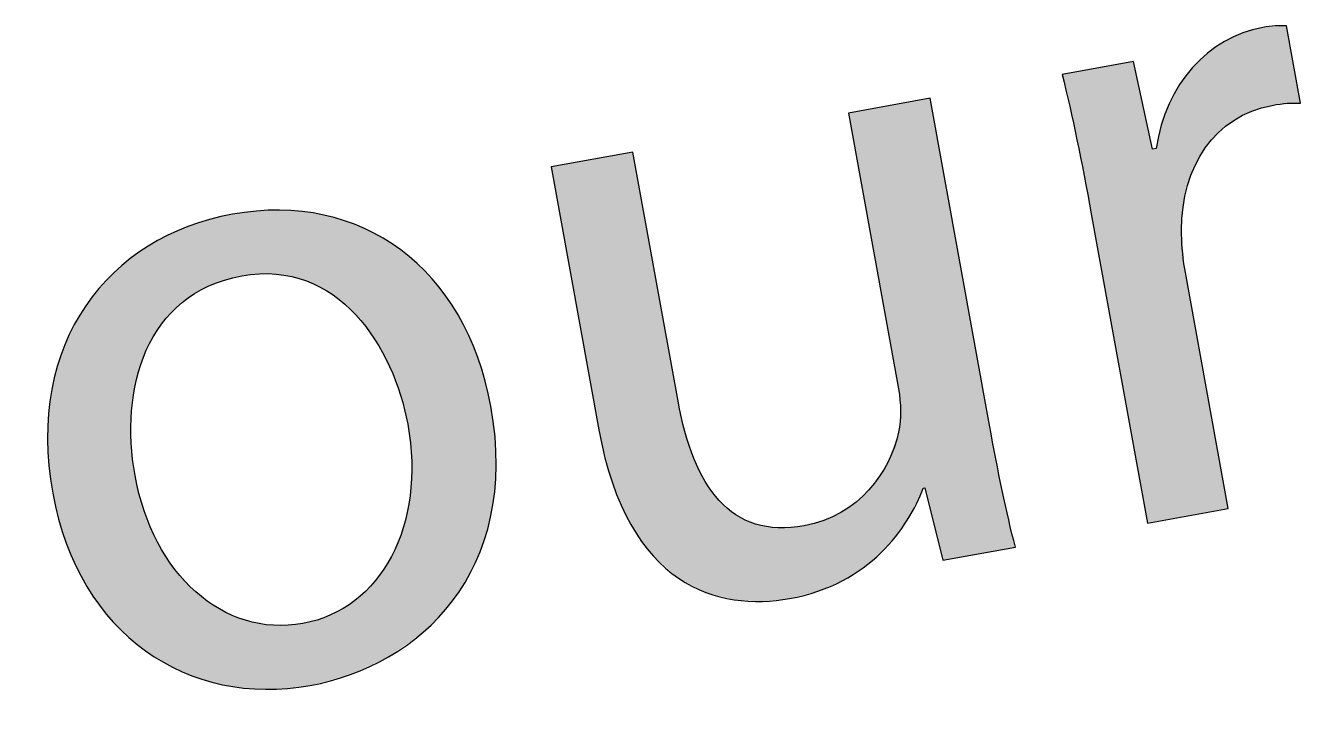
# Model space of a CAD drawing. Extents: x 86 to 546, y -315 to -72.
# Drawn here: x 277.26 to 298.86, y -92.79 to -81.23 of the extents above; entities that cross this region are included whole.
import ezdxf

# ---------------------------------------------------------------- set-up
doc = ezdxf.new("R2010")
doc.units = 0
doc.layers.add('LAYER_1', color=7, linetype='CONTINUOUS')

# ---------------------------------------------------------------- blocks, each defined once
blk = doc.blocks.new('*U10')
at = {"layer": 'LAYER_1', "color": 250}
for points in [[(280.593, -85.555), (280.542, -84.476), (280.593, -84.465)], [(280.628, -85.541), (280.593, -84.465), (280.628, -84.457)], [(280.759, -85.51), (280.628, -84.457), (280.759, -84.427)], [(280.764, -85.508), (280.759, -84.427), (280.764, -84.426)], [(280.921, -85.47), (280.764, -84.426), (280.921, -84.404)], [(280.952, -85.467), (280.921, -84.404), (280.952, -84.4)], [(280.984, -85.463), (280.952, -84.4), (280.984, -84.396)], [(281.169, -85.441), (280.984, -84.396), (281.169, -84.371)], [(281.218, -85.436), (281.169, -84.371), (281.218, -84.369)], [(281.22, -85.435), (281.218, -84.369), (281.22, -84.369)], [(281.321, -85.437), (281.22, -84.369), (281.321, -84.365)], [(281.22, -85.435), (281.22, -84.369), (281.321, -85.437)], [(281.459, -85.439), (281.321, -84.365), (281.459, -84.36)], [(281.321, -85.437), (281.321, -84.365), (281.459, -85.439)], [(281.502, -85.44), (281.459, -84.36), (281.502, -84.358)], [(281.459, -85.439), (281.459, -84.36), (281.502, -85.44)], [(281.563, -85.449), (281.502, -84.358), (281.563, -84.356)], [(281.502, -85.44), (281.502, -84.358), (281.563, -85.449)], [(281.563, -85.449), (281.563, -84.356), (281.699, -85.471)], [(281.699, -85.471), (281.699, -84.364), (281.706, -85.472)], [(281.706, -85.472), (281.706, -84.364), (281.769, -85.481)], [(281.769, -85.481), (281.769, -84.368), (281.945, -85.534)], [(281.945, -85.534), (281.945, -84.379), (281.957, -85.538)], [(281.957, -85.538), (281.957, -84.381), (282.019, -85.556)], [(282.019, -85.556), (282.019, -84.391), (282.083, -85.585)], [(282.083, -85.585), (282.083, -84.401), (282.199, -85.638)], [(282.199, -85.638), (282.199, -84.42), (282.252, -85.662)], [(282.252, -85.662), (282.252, -84.429), (282.312, -85.699)], [(282.312, -85.699), (282.312, -84.439), (282.426, -85.768)], [(282.426, -85.768), (282.426, -84.47), (282.469, -85.795)], [(279.911, -85.921), (279.789, -84.73), (279.911, -84.677)], [(280.009, -85.851), (279.911, -84.676), (280.009, -84.634)], [(279.911, -85.92), (279.911, -84.677), (279.911, -84.676)], [(280.124, -85.769), (280.009, -84.634), (280.124, -84.596)], [(280.141, -85.76), (280.124, -84.596), (280.141, -84.591)], [(280.245, -85.704), (280.141, -84.591), (280.245, -84.557)], [(280.363, -85.641), (280.245, -84.557), (280.363, -84.518)], [(280.377, -85.636), (280.363, -84.518), (280.377, -84.514)], [(280.542, -85.574), (280.377, -84.514), (280.542, -84.476)], [(282.469, -85.795), (282.469, -84.482), (282.639, -85.928)], [(282.639, -85.928), (282.639, -84.528), (282.664, -85.948)], [(282.664, -85.948), (282.664, -84.535), (282.67, -85.952)], [(282.67, -85.952), (282.67, -84.537), (282.764, -86.044)], [(282.764, -86.044), (282.764, -84.574), (282.837, -86.115)], [(282.837, -86.115), (282.837, -84.603), (282.854, -86.132)], [(282.854, -86.132), (282.854, -84.61), (283, -86.32)], [(283, -86.32), (283, -84.667), (283.018, -86.343)], [(283.018, -86.343), (283.018, -84.676), (283.173, -86.543)], [(279.494, -86.39), (279.421, -84.919), (279.494, -84.878)], [(279.56, -86.29), (279.494, -84.878), (279.56, -84.841)], [(279.593, -86.251), (279.56, -84.841), (279.593, -84.823)], [(279.66, -86.17), (279.593, -84.823), (279.66, -84.786)], [(279.723, -86.095), (279.66, -84.786), (279.723, -84.758)], [(279.789, -86.034), (279.723, -84.758), (279.789, -84.73)], [(283.173, -86.543), (283.173, -84.757), (283.183, -86.56)], [(283.183, -86.56), (283.183, -84.762), (283.317, -86.806)], [(283.317, -86.806), (283.317, -84.832), (283.41, -86.975)], [(283.41, -86.975), (283.41, -84.893), (283.426, -87.005)], [(283.426, -87.005), (283.426, -84.904), (283.458, -87.088)], [(279.113, -87.385), (279.054, -85.162), (279.113, -85.121)], [(279.138, -87.226), (279.113, -85.121), (279.138, -85.104)], [(279.266, -86.844), (279.138, -85.104), (279.266, -85.014)], [(279.292, -86.768), (279.266, -85.014), (279.292, -84.996)], [(279.304, -86.731), (279.292, -84.996), (279.304, -84.988)], [(279.334, -86.673), (279.304, -84.988), (279.334, -84.967)], [(279.421, -86.502), (279.334, -84.967), (279.421, -84.919)], [(283.458, -87.088), (283.458, -84.926), (283.614, -87.493)], [(283.614, -87.493), (283.614, -85.029), (283.615, -87.501)], [(283.615, -87.501), (283.615, -85.03), (283.657, -87.671)], [(283.657, -87.671), (283.657, -85.065), (283.734, -87.984)], [(279.01, -91.602), (278.752, -85.418), (279.01, -85.196)], [(279.03, -91.618), (279.01, -85.196), (279.03, -85.178)], [(279.01, -91.602), (279.01, -85.196), (279.03, -91.618)], [(279.048, -91.632), (279.03, -85.178), (279.048, -85.166)], [(279.03, -91.618), (279.03, -85.178), (279.048, -91.632)], [(279.054, -87.757), (279.048, -85.166), (279.054, -85.162)], [(283.734, -87.984), (283.734, -85.129), (283.774, -88.353)], [(283.774, -88.353), (283.774, -85.162), (283.802, -88.612)], [(278.749, -91.344), (278.51, -85.675), (278.749, -85.422)], [(278.752, -91.347), (278.749, -85.422), (278.752, -85.418)], [(278.749, -91.344), (278.749, -85.422), (278.752, -91.347)], [(278.752, -91.347), (278.752, -85.418), (279.01, -91.602)], [(278.501, -91.04), (278.296, -85.954), (278.501, -85.685)], [(278.51, -91.054), (278.501, -85.685), (278.51, -85.675)], [(278.501, -91.04), (278.501, -85.685), (278.51, -91.054)], [(278.51, -91.054), (278.51, -85.675), (278.749, -91.344)], [(278.278, -90.7), (278.108, -86.258), (278.278, -85.978)], [(278.296, -90.734), (278.278, -85.978), (278.296, -85.954)], [(278.278, -90.7), (278.278, -85.978), (278.296, -90.734)], [(278.296, -90.734), (278.296, -85.954), (278.501, -91.04)], [(278.085, -90.328), (277.948, -86.587), (278.085, -86.296)], [(278.108, -90.383), (278.085, -86.296), (278.108, -86.258)], [(278.085, -90.328), (278.085, -86.296), (278.108, -90.383)], [(278.108, -90.383), (278.108, -86.258), (278.278, -90.7)], [(277.948, -90.003), (277.924, -86.639), (277.948, -86.587)], [(277.948, -90.003), (277.948, -86.587), (278.085, -90.328)], [(277.924, -89.926), (277.818, -86.942), (277.924, -86.639)], [(277.924, -89.926), (277.924, -86.639), (277.948, -90.003)], [(277.796, -89.495), (277.72, -87.327), (277.796, -87.006)], [(277.818, -89.594), (277.796, -87.006), (277.818, -86.942)], [(277.796, -89.495), (277.796, -87.006), (277.818, -89.594)], [(277.818, -89.594), (277.818, -86.942), (277.924, -89.926)], [(277.704, -89.04), (277.655, -87.758), (277.704, -87.395)], [(277.72, -89.156), (277.704, -87.395), (277.72, -87.327)], [(277.704, -89.04), (277.704, -87.395), (277.72, -89.156)], [(277.72, -89.156), (277.72, -87.327), (277.796, -89.495)], [(277.648, -88.563), (277.631, -88.236), (277.648, -87.805)], [(277.655, -88.687), (277.648, -87.805), (277.655, -87.758)], [(277.648, -88.563), (277.648, -87.805), (277.655, -88.687)], [(277.655, -88.687), (277.655, -87.758), (277.704, -89.04)], [(279.048, -91.632), (279.048, -88.306), (279.054, -91.638)], [(279.054, -91.638), (279.054, -88.36), (279.113, -91.684)], [(283.802, -91.65), (283.774, -89.202), (283.802, -88.612)], [(279.113, -91.684), (279.113, -88.855), (279.138, -91.705)], [(279.138, -91.705), (279.138, -88.952), (279.266, -91.808)], [(283.774, -91.67), (283.734, -89.386), (283.774, -89.202)], [(283.734, -91.698), (283.657, -89.744), (283.734, -89.386)], [(279.266, -91.808), (279.266, -89.452), (279.292, -91.828)], [(279.292, -91.828), (279.292, -89.512), (279.304, -91.836)], [(279.304, -91.836), (279.304, -89.541), (279.334, -91.855)], [(279.334, -91.855), (279.334, -89.609), (279.421, -91.911)], [(279.421, -91.911), (279.421, -89.813), (279.494, -91.958)], [(283.614, -91.784), (283.458, -90.227), (283.614, -89.851)], [(283.615, -91.783), (283.614, -89.851), (283.615, -89.846)], [(283.657, -91.753), (283.615, -89.846), (283.657, -89.744)], [(279.494, -91.958), (279.494, -89.985), (279.56, -92.001)], [(279.56, -92.001), (279.56, -90.088), (279.593, -92.022)], [(279.593, -92.022), (279.593, -90.14), (279.66, -92.056)], [(279.66, -92.056), (279.66, -90.245), (279.723, -92.088)], [(283.41, -91.929), (283.317, -90.439), (283.41, -90.3)], [(283.426, -91.917), (283.41, -90.3), (283.426, -90.275)], [(283.458, -91.895), (283.426, -90.275), (283.458, -90.227)], [(279.723, -92.088), (279.723, -90.344), (279.789, -92.12)], [(279.789, -92.12), (279.789, -90.446), (279.911, -92.182)], [(283.317, -91.972), (283.183, -90.641), (283.317, -90.439)], [(279.911, -92.182), (279.911, -90.578), (279.911, -92.182)], [(279.911, -92.182), (279.911, -90.579), (280.009, -92.219)], [(280.009, -92.219), (280.009, -90.684), (280.124, -92.263)], [(283.173, -92.039), (283.018, -90.819), (283.173, -90.651)], [(283.183, -92.035), (283.173, -90.651), (283.183, -90.641)], [(280.124, -92.263), (280.124, -90.808), (280.141, -92.269)], [(280.141, -92.269), (280.141, -90.827), (280.245, -92.309)], [(280.245, -92.309), (280.245, -90.902), (280.363, -92.34)], [(283, -92.12), (282.854, -90.96), (283, -90.835)], [(283.018, -92.112), (283, -90.835), (283.018, -90.819)], [(280.363, -92.34), (280.363, -90.987), (280.377, -92.344)], [(280.377, -92.344), (280.377, -90.998), (280.542, -92.388)], [(280.542, -92.388), (280.542, -91.117), (280.593, -92.401)], [(280.593, -92.401), (280.593, -91.143), (280.628, -92.407)], [(280.628, -92.407), (280.628, -91.16), (280.759, -92.427)], [(282.639, -92.263), (282.469, -91.197), (282.639, -91.109)], [(282.664, -92.257), (282.639, -91.109), (282.664, -91.092)], [(282.67, -92.255), (282.664, -91.092), (282.67, -91.088)], [(282.764, -92.23), (282.67, -91.088), (282.764, -91.024)], [(282.837, -92.196), (282.764, -91.024), (282.837, -90.975)], [(282.854, -92.188), (282.837, -90.975), (282.854, -90.96)], [(280.759, -92.427), (280.759, -91.226), (280.764, -92.428)], [(280.764, -92.428), (280.764, -91.228), (280.921, -92.453)], [(280.921, -92.453), (280.921, -91.286), (280.952, -92.458)], [(280.952, -92.458), (280.952, -91.297), (280.984, -92.46)], [(280.984, -92.46), (280.984, -91.309), (281.169, -92.471)], [(281.169, -92.471), (281.169, -91.354), (281.218, -92.474)], [(281.218, -92.474), (281.218, -91.366), (281.22, -92.474)], [(281.22, -92.474), (281.22, -91.366), (281.321, -92.48)], [(281.769, -92.456), (281.706, -91.394), (281.769, -91.386)], [(281.945, -92.432), (281.769, -91.386), (281.945, -91.365)], [(281.957, -92.43), (281.945, -91.365), (281.957, -91.363)], [(282.019, -92.422), (281.957, -91.363), (282.019, -91.348)], [(282.083, -92.413), (282.019, -91.348), (282.083, -91.333)], [(282.199, -92.382), (282.083, -91.333), (282.199, -91.304)], [(282.252, -92.368), (282.199, -91.304), (282.252, -91.285)], [(282.312, -92.352), (282.252, -91.285), (282.312, -91.262)], [(282.426, -92.321), (282.312, -91.262), (282.426, -91.219)], [(282.469, -92.309), (282.426, -91.219), (282.469, -91.197)], [(281.502, -92.473), (281.459, -91.394), (281.502, -91.394)], [(281.563, -92.47), (281.502, -91.394), (281.563, -91.394)], [(281.699, -92.465), (281.563, -91.394), (281.699, -91.394)], [(281.706, -92.464), (281.699, -91.394), (281.706, -91.394)]]:
    blk.add_solid(points, dxfattribs=at)
at = {"layer": 'LAYER_1', "color": 250, "extrusion": (0, 0, -1)}
for points in [[(-280.593, -85.555), (-280.593, -84.465), (-280.628, -85.541)], [(-280.628, -85.541), (-280.628, -84.457), (-280.759, -85.51)], [(-280.759, -85.51), (-280.759, -84.427), (-280.764, -85.508)], [(-280.764, -85.508), (-280.764, -84.426), (-280.921, -85.47)], [(-280.921, -85.47), (-280.921, -84.404), (-280.952, -85.467)], [(-280.952, -85.467), (-280.952, -84.4), (-280.984, -85.463)], [(-280.984, -85.463), (-280.984, -84.396), (-281.169, -85.441)], [(-281.169, -85.441), (-281.169, -84.371), (-281.218, -85.436)], [(-281.218, -85.436), (-281.218, -84.369), (-281.22, -85.435)], [(-281.699, -85.471), (-281.563, -84.356), (-281.699, -84.364)], [(-281.706, -85.472), (-281.699, -84.364), (-281.706, -84.364)], [(-281.769, -85.481), (-281.706, -84.364), (-281.769, -84.368)], [(-281.945, -85.534), (-281.769, -84.368), (-281.945, -84.379)], [(-281.957, -85.538), (-281.945, -84.379), (-281.957, -84.381)], [(-282.019, -85.556), (-281.957, -84.381), (-282.019, -84.391)], [(-282.083, -85.585), (-282.019, -84.391), (-282.083, -84.401)], [(-282.199, -85.638), (-282.083, -84.401), (-282.199, -84.42)], [(-282.252, -85.662), (-282.199, -84.42), (-282.252, -84.429)], [(-282.312, -85.699), (-282.252, -84.429), (-282.312, -84.439)], [(-282.426, -85.768), (-282.312, -84.439), (-282.426, -84.47)], [(-282.469, -85.795), (-282.426, -84.47), (-282.469, -84.482)], [(-279.911, -85.92), (-279.911, -84.676), (-280.009, -85.851)], [(-279.911, -85.921), (-279.911, -84.677), (-279.911, -85.92)], [(-280.009, -85.851), (-280.009, -84.634), (-280.124, -85.769)], [(-280.124, -85.769), (-280.124, -84.596), (-280.141, -85.76)], [(-280.141, -85.76), (-280.141, -84.591), (-280.245, -85.704)], [(-280.245, -85.704), (-280.245, -84.557), (-280.363, -85.641)], [(-280.363, -85.641), (-280.363, -84.518), (-280.377, -85.636)], [(-280.377, -85.636), (-280.377, -84.514), (-280.542, -85.574)], [(-280.542, -85.574), (-280.542, -84.476), (-280.593, -85.555)], [(-282.639, -85.928), (-282.469, -84.482), (-282.639, -84.528)], [(-282.664, -85.948), (-282.639, -84.528), (-282.664, -84.535)], [(-282.67, -85.952), (-282.664, -84.535), (-282.67, -84.537)], [(-282.764, -86.044), (-282.67, -84.537), (-282.764, -84.574)], [(-282.837, -86.115), (-282.764, -84.574), (-282.837, -84.603)], [(-282.854, -86.132), (-282.837, -84.603), (-282.854, -84.61)], [(-283, -86.32), (-282.854, -84.61), (-283, -84.667)], [(-283.018, -86.343), (-283, -84.667), (-283.018, -84.676)], [(-283.173, -86.543), (-283.018, -84.676), (-283.173, -84.757)], [(-279.494, -86.39), (-279.494, -84.878), (-279.56, -86.29)], [(-279.56, -86.29), (-279.56, -84.841), (-279.593, -86.251)], [(-279.593, -86.251), (-279.593, -84.823), (-279.66, -86.17)], [(-279.66, -86.17), (-279.66, -84.786), (-279.723, -86.095)], [(-279.723, -86.095), (-279.723, -84.758), (-279.789, -86.034)], [(-279.789, -86.034), (-279.789, -84.73), (-279.911, -85.921)], [(-283.183, -86.56), (-283.173, -84.757), (-283.183, -84.762)], [(-283.317, -86.806), (-283.183, -84.762), (-283.317, -84.832)], [(-283.41, -86.975), (-283.317, -84.832), (-283.41, -84.893)], [(-283.426, -87.005), (-283.41, -84.893), (-283.426, -84.904)], [(-283.458, -87.088), (-283.426, -84.904), (-283.458, -84.926)], [(-279.113, -87.385), (-279.113, -85.121), (-279.138, -87.226)], [(-279.138, -87.226), (-279.138, -85.104), (-279.266, -86.844)], [(-279.266, -86.844), (-279.266, -85.014), (-279.292, -86.768)], [(-279.292, -86.768), (-279.292, -84.996), (-279.304, -86.731)], [(-279.304, -86.731), (-279.304, -84.988), (-279.334, -86.673)], [(-279.334, -86.673), (-279.334, -84.967), (-279.421, -86.502)], [(-279.421, -86.502), (-279.421, -84.919), (-279.494, -86.39)], [(-283.614, -87.493), (-283.458, -84.926), (-283.614, -85.029)], [(-283.615, -87.501), (-283.614, -85.029), (-283.615, -85.03)], [(-283.657, -87.671), (-283.615, -85.03), (-283.657, -85.065)], [(-283.734, -87.984), (-283.657, -85.065), (-283.734, -85.129)], [(-279.048, -88.306), (-279.048, -85.166), (-279.054, -87.757)], [(-279.054, -87.757), (-279.054, -85.162), (-279.113, -87.385)], [(-283.774, -88.353), (-283.734, -85.129), (-283.774, -85.162)], [(-283.802, -88.612), (-283.774, -85.162), (-283.802, -85.185)], [(-283.802, -91.65), (-283.802, -85.185), (-283.893, -91.585)], [(-283.893, -91.585), (-283.802, -85.185), (-283.893, -85.261)], [(-283.893, -91.585), (-283.893, -85.261), (-283.995, -91.512)], [(-283.995, -91.512), (-283.893, -85.261), (-283.995, -85.365)], [(-283.995, -91.512), (-283.995, -85.365), (-284.149, -91.364)], [(-284.149, -91.364), (-283.995, -85.365), (-284.149, -85.522)], [(-284.149, -91.364), (-284.149, -85.522), (-284.257, -91.26)], [(-284.257, -91.26), (-284.149, -85.522), (-284.257, -85.658)], [(-284.257, -91.26), (-284.257, -85.658), (-284.381, -91.114)], [(-284.381, -91.114), (-284.257, -85.658), (-284.381, -85.813)], [(-284.381, -91.114), (-284.381, -85.813), (-284.495, -90.978)], [(-284.495, -90.978), (-284.381, -85.813), (-284.495, -85.989)], [(-284.495, -90.978), (-284.495, -85.989), (-284.588, -90.841)], [(-284.588, -90.841), (-284.495, -85.989), (-284.588, -86.133)], [(-284.588, -90.841), (-284.588, -86.133), (-284.705, -90.667)], [(-284.705, -90.667), (-284.588, -86.133), (-284.705, -86.358)], [(-284.705, -90.667), (-284.705, -86.358), (-284.769, -90.546)], [(-284.769, -90.546), (-284.705, -86.358), (-284.769, -86.48)], [(-284.769, -90.546), (-284.769, -86.48), (-284.885, -90.328)], [(-284.885, -90.328), (-284.769, -86.48), (-284.885, -86.762)], [(-284.885, -90.328), (-284.885, -86.762), (-284.923, -90.231)], [(-284.923, -90.231), (-284.885, -86.762), (-284.923, -86.855)], [(-284.923, -90.231), (-284.923, -86.855), (-285.03, -89.959)], [(-285.03, -89.959), (-284.923, -86.855), (-285.03, -87.199)], [(-285.03, -89.959), (-285.03, -87.199), (-285.048, -89.895)], [(-285.048, -89.895), (-285.03, -87.199), (-285.048, -87.255)], [(-285.048, -89.895), (-285.048, -87.255), (-285.139, -89.561)], [(-285.139, -89.561), (-285.048, -87.255), (-285.139, -87.664)], [(-285.139, -89.561), (-285.139, -87.664), (-285.143, -89.539)], [(-285.143, -89.539), (-285.139, -87.664), (-285.143, -87.68)], [(-285.143, -89.539), (-285.143, -87.68), (-285.208, -89.134)], [(-285.208, -89.134), (-285.143, -87.68), (-285.208, -88.158)], [(-279.054, -91.638), (-279.048, -88.306), (-279.054, -88.36)], [(-279.113, -91.684), (-279.054, -88.36), (-279.113, -88.855)], [(-285.208, -89.134), (-285.208, -88.158), (-285.213, -89.047)], [(-285.213, -89.047), (-285.208, -88.158), (-285.213, -88.194)], [(-285.213, -89.047), (-285.213, -88.194), (-285.234, -88.679)], [(-279.138, -91.705), (-279.113, -88.855), (-279.138, -88.952)], [(-279.266, -91.808), (-279.138, -88.952), (-279.266, -89.452)], [(-283.774, -91.67), (-283.774, -89.202), (-283.802, -91.65)], [(-283.734, -91.698), (-283.734, -89.386), (-283.774, -91.67)], [(-279.292, -91.828), (-279.266, -89.452), (-279.292, -89.512)], [(-279.304, -91.836), (-279.292, -89.512), (-279.304, -89.541)], [(-279.334, -91.855), (-279.304, -89.541), (-279.334, -89.609)], [(-279.421, -91.911), (-279.334, -89.609), (-279.421, -89.813)], [(-279.494, -91.958), (-279.421, -89.813), (-279.494, -89.985)], [(-283.614, -91.784), (-283.614, -89.851), (-283.615, -91.783)], [(-283.615, -91.783), (-283.615, -89.846), (-283.657, -91.753)], [(-283.657, -91.753), (-283.657, -89.744), (-283.734, -91.698)], [(-279.56, -92.001), (-279.494, -89.985), (-279.56, -90.088)], [(-279.593, -92.022), (-279.56, -90.088), (-279.593, -90.14)], [(-279.66, -92.056), (-279.593, -90.14), (-279.66, -90.245)], [(-279.723, -92.088), (-279.66, -90.245), (-279.723, -90.344)], [(-283.41, -91.929), (-283.41, -90.3), (-283.426, -91.917)], [(-283.426, -91.917), (-283.426, -90.275), (-283.458, -91.895)], [(-283.458, -91.895), (-283.458, -90.227), (-283.614, -91.784)], [(-279.789, -92.12), (-279.723, -90.344), (-279.789, -90.446)], [(-279.911, -92.182), (-279.789, -90.446), (-279.911, -90.578)], [(-283.317, -91.972), (-283.317, -90.439), (-283.41, -91.929)], [(-279.911, -92.182), (-279.911, -90.578), (-279.911, -90.579)], [(-280.009, -92.219), (-279.911, -90.579), (-280.009, -90.684)], [(-280.124, -92.263), (-280.009, -90.684), (-280.124, -90.808)], [(-283.173, -92.039), (-283.173, -90.651), (-283.183, -92.035)], [(-283.183, -92.035), (-283.183, -90.641), (-283.317, -91.972)], [(-280.141, -92.269), (-280.124, -90.808), (-280.141, -90.827)], [(-280.245, -92.309), (-280.141, -90.827), (-280.245, -90.902)], [(-280.363, -92.34), (-280.245, -90.902), (-280.363, -90.987)], [(-283, -92.12), (-283, -90.835), (-283.018, -92.112)], [(-283.018, -92.112), (-283.018, -90.819), (-283.173, -92.039)], [(-280.377, -92.344), (-280.363, -90.987), (-280.377, -90.998)], [(-280.542, -92.388), (-280.377, -90.998), (-280.542, -91.117)], [(-280.593, -92.401), (-280.542, -91.117), (-280.593, -91.143)], [(-280.628, -92.407), (-280.593, -91.143), (-280.628, -91.16)], [(-280.759, -92.427), (-280.628, -91.16), (-280.759, -91.226)], [(-282.639, -92.263), (-282.639, -91.109), (-282.664, -92.257)], [(-282.664, -92.257), (-282.664, -91.092), (-282.67, -92.255)], [(-282.67, -92.255), (-282.67, -91.088), (-282.764, -92.23)], [(-282.764, -92.23), (-282.764, -91.024), (-282.837, -92.196)], [(-282.837, -92.196), (-282.837, -90.975), (-282.854, -92.188)], [(-282.854, -92.188), (-282.854, -90.96), (-283, -92.12)], [(-280.764, -92.428), (-280.759, -91.226), (-280.764, -91.228)], [(-280.921, -92.453), (-280.764, -91.228), (-280.921, -91.286)], [(-280.952, -92.458), (-280.921, -91.286), (-280.952, -91.297)], [(-280.984, -92.46), (-280.952, -91.297), (-280.984, -91.309)], [(-281.169, -92.471), (-280.984, -91.309), (-281.169, -91.354)], [(-281.218, -92.474), (-281.169, -91.354), (-281.218, -91.366)], [(-281.22, -92.474), (-281.218, -91.366), (-281.22, -91.366)], [(-281.321, -92.48), (-281.22, -91.366), (-281.321, -91.378)], [(-281.321, -92.48), (-281.321, -91.378), (-281.459, -92.474)], [(-281.459, -92.474), (-281.321, -91.378), (-281.459, -91.394)], [(-281.769, -92.456), (-281.769, -91.386), (-281.945, -92.432)], [(-281.945, -92.432), (-281.945, -91.365), (-281.957, -92.43)], [(-281.957, -92.43), (-281.957, -91.363), (-282.019, -92.422)], [(-282.019, -92.422), (-282.019, -91.348), (-282.083, -92.413)], [(-282.083, -92.413), (-282.083, -91.333), (-282.199, -92.382)], [(-282.199, -92.382), (-282.199, -91.304), (-282.252, -92.368)], [(-282.252, -92.368), (-282.252, -91.285), (-282.312, -92.352)], [(-282.312, -92.352), (-282.312, -91.262), (-282.426, -92.321)], [(-282.426, -92.321), (-282.426, -91.219), (-282.469, -92.309)], [(-282.469, -92.309), (-282.469, -91.197), (-282.639, -92.263)], [(-281.459, -92.474), (-281.459, -91.394), (-281.502, -92.473)], [(-281.502, -92.473), (-281.502, -91.394), (-281.563, -92.47)], [(-281.563, -92.47), (-281.563, -91.394), (-281.699, -92.465)], [(-281.699, -92.465), (-281.699, -91.394), (-281.706, -92.464)], [(-281.706, -92.464), (-281.706, -91.394), (-281.769, -92.456)]]:
    blk.add_solid(points, dxfattribs=at)
blk = doc.blocks.new('*U11')
at = {"layer": 'LAYER_1', "color": 250}
for points in [[(292.468, -89.067), (292.199, -82.531), (292.468, -82.482)], [(292.499, -89.061), (292.468, -82.482), (292.499, -82.476)], [(292.587, -89.415), (292.499, -82.476), (292.587, -82.46)], [(292.499, -89.061), (292.499, -82.476), (292.587, -89.415)], [(292.587, -89.415), (292.587, -82.46), (292.804, -90.29)], [(291.331, -83.424), (291.202, -82.712), (291.331, -82.688)], [(291.451, -84.084), (291.331, -82.688), (291.451, -82.666)], [(291.331, -83.424), (291.331, -82.688), (291.451, -84.084)], [(291.549, -84.625), (291.451, -82.666), (291.549, -82.649)], [(291.451, -84.084), (291.451, -82.666), (291.549, -84.625)], [(291.73, -85.622), (291.549, -82.649), (291.73, -82.616)], [(291.549, -84.625), (291.549, -82.649), (291.73, -85.622)], [(291.751, -85.739), (291.73, -82.616), (291.751, -82.612)], [(291.73, -85.622), (291.73, -82.616), (291.751, -85.739)], [(291.874, -86.416), (291.751, -82.612), (291.874, -82.59)], [(291.751, -85.739), (291.751, -82.612), (291.874, -86.416)], [(291.999, -87.109), (291.874, -82.59), (291.999, -82.567)], [(291.874, -86.416), (291.874, -82.59), (291.999, -87.109)], [(292.05, -87.387), (291.999, -82.567), (292.05, -82.558)], [(291.999, -87.109), (291.999, -82.567), (292.05, -87.387)], [(292.052, -87.413), (292.05, -82.558), (292.052, -82.557)], [(292.05, -87.387), (292.05, -82.558), (292.052, -87.413)], [(292.083, -87.765), (292.052, -82.557), (292.083, -82.552)], [(292.052, -87.413), (292.052, -82.557), (292.083, -87.765)], [(292.199, -89.612), (292.083, -82.552), (292.199, -82.531)], [(287.514, -89.686), (287.348, -83.41), (287.514, -83.38)], [(287.55, -89.742), (287.514, -83.38), (287.55, -83.374)], [(287.514, -89.686), (287.514, -83.38), (287.55, -89.742)], [(287.55, -89.742), (287.55, -83.374), (287.696, -89.973)], [(286.972, -88.08), (286.164, -83.625), (286.972, -83.479)], [(287.201, -88.98), (286.972, -83.479), (287.201, -83.437)], [(286.972, -88.08), (286.972, -83.479), (287.201, -88.98)], [(287.348, -89.356), (287.201, -83.437), (287.348, -83.41)], [(287.201, -88.98), (287.201, -83.437), (287.348, -89.356)], [(287.348, -89.356), (287.348, -83.41), (287.514, -89.686)], [(287.696, -89.973), (287.696, -84.183), (287.893, -90.218)], [(287.893, -90.218), (287.893, -85.269), (288.315, -90.588)], [(288.315, -90.588), (288.315, -87.592), (288.323, -90.595)], [(288.323, -90.595), (288.323, -87.628), (288.43, -90.651)], [(292.083, -89.775), (292.052, -88.118), (292.083, -87.765)], [(288.43, -90.651), (288.43, -88.108), (288.583, -90.731)], [(292.05, -89.823), (291.999, -88.267), (292.05, -88.125)], [(292.052, -89.819), (292.05, -88.125), (292.052, -88.118)], [(291.999, -89.893), (291.874, -88.621), (291.999, -88.267)], [(288.583, -90.731), (288.583, -88.566), (288.775, -90.831)], [(291.874, -90.031), (291.751, -88.83), (291.874, -88.621)], [(288.775, -90.831), (288.775, -88.959), (288.785, -90.836)], [(288.785, -90.836), (288.785, -88.972), (289.011, -90.895)], [(291.73, -90.184), (291.549, -89.097), (291.73, -88.867)], [(291.751, -90.166), (291.73, -88.867), (291.751, -88.83)], [(291.451, -90.419), (291.331, -89.305), (291.451, -89.191)], [(291.549, -90.336), (291.451, -89.191), (291.549, -89.097)], [(289.011, -90.895), (289.011, -89.279), (289.264, -90.961)], [(291.202, -90.574), (291.095, -89.468), (291.202, -89.395)], [(291.331, -90.493), (291.202, -89.395), (291.331, -89.305)], [(289.264, -90.961), (289.264, -89.496), (289.293, -90.963)], [(289.293, -90.963), (289.293, -89.521), (289.626, -90.983)], [(290.682, -90.817), (290.454, -89.708), (290.682, -89.647)], [(290.784, -90.773), (290.682, -89.647), (290.784, -89.619)], [(291.076, -90.648), (290.784, -89.619), (291.076, -89.482)], [(291.095, -90.64), (291.076, -89.482), (291.095, -89.468)], [(289.626, -90.983), (289.626, -89.678), (289.744, -90.989)], [(290.206, -90.94), (290.012, -89.742), (290.206, -89.727)], [(290.454, -90.876), (290.206, -89.727), (290.454, -89.708)]]:
    blk.add_solid(points, dxfattribs=at)
at = {"layer": 'LAYER_1', "color": 250, "extrusion": (0, 0, -1)}
for points in [[(-292.468, -89.067), (-292.468, -82.482), (-292.499, -89.061)], [(-292.804, -90.29), (-292.587, -82.46), (-292.804, -83.656)], [(-292.083, -89.775), (-292.083, -82.552), (-292.199, -89.612)], [(-292.199, -89.612), (-292.199, -82.531), (-292.468, -89.067)], [(-287.696, -89.973), (-287.55, -83.374), (-287.696, -84.183)], [(-292.804, -90.29), (-292.804, -83.656), (-293.592, -90.147)], [(-293.592, -90.147), (-292.804, -83.656), (-293.592, -88.001)], [(-287.893, -90.218), (-287.696, -84.183), (-287.893, -85.269)], [(-288.315, -90.588), (-287.893, -85.269), (-288.315, -87.592)], [(-288.323, -90.595), (-288.315, -87.592), (-288.323, -87.628)], [(-288.43, -90.651), (-288.323, -87.628), (-288.43, -88.108)], [(-288.583, -90.731), (-288.43, -88.108), (-288.583, -88.566)], [(-292.05, -89.823), (-292.05, -88.125), (-292.052, -89.819)], [(-292.052, -89.819), (-292.052, -88.118), (-292.083, -89.775)], [(-293.592, -90.147), (-293.592, -88.001), (-293.807, -90.108)], [(-293.807, -90.108), (-293.592, -88.001), (-293.807, -89.108)], [(-291.999, -89.893), (-291.999, -88.267), (-292.05, -89.823)], [(-288.775, -90.831), (-288.583, -88.566), (-288.775, -88.959)], [(-291.874, -90.031), (-291.874, -88.621), (-291.999, -89.893)], [(-288.785, -90.836), (-288.775, -88.959), (-288.785, -88.972)], [(-289.011, -90.895), (-288.785, -88.972), (-289.011, -89.279)], [(-291.73, -90.184), (-291.73, -88.867), (-291.751, -90.166)], [(-291.751, -90.166), (-291.751, -88.83), (-291.874, -90.031)], [(-291.451, -90.419), (-291.451, -89.191), (-291.549, -90.336)], [(-291.549, -90.336), (-291.549, -89.097), (-291.73, -90.184)], [(-293.807, -90.108), (-293.807, -89.108), (-294.031, -90.068)], [(-289.264, -90.961), (-289.011, -89.279), (-289.264, -89.496)], [(-291.202, -90.574), (-291.202, -89.395), (-291.331, -90.493)], [(-291.331, -90.493), (-291.331, -89.305), (-291.451, -90.419)], [(-289.293, -90.963), (-289.264, -89.496), (-289.293, -89.521)], [(-289.626, -90.983), (-289.293, -89.521), (-289.626, -89.678)], [(-290.682, -90.817), (-290.682, -89.647), (-290.784, -90.773)], [(-290.784, -90.773), (-290.784, -89.619), (-291.076, -90.648)], [(-291.076, -90.648), (-291.076, -89.482), (-291.095, -90.64)], [(-291.095, -90.64), (-291.095, -89.468), (-291.202, -90.574)], [(-289.744, -90.989), (-289.626, -89.678), (-289.744, -89.698)], [(-289.744, -90.989), (-289.744, -89.698), (-290.012, -90.961)], [(-290.012, -90.961), (-289.744, -89.698), (-290.012, -89.742)], [(-290.012, -90.961), (-290.012, -89.742), (-290.206, -90.94)], [(-290.206, -90.94), (-290.206, -89.727), (-290.454, -90.876)], [(-290.454, -90.876), (-290.454, -89.708), (-290.682, -90.817)]]:
    blk.add_solid(points, dxfattribs=at)
blk = doc.blocks.new('*U12')
at = {"layer": 'LAYER_1', "color": 250}
for points in [[(297.73, -82.834), (297.637, -81.467), (297.73, -81.424)], [(297.886, -82.754), (297.73, -81.424), (297.886, -81.351)], [(298.035, -82.678), (297.886, -81.351), (298.035, -81.31)], [(298.223, -82.625), (298.035, -81.31), (298.223, -81.259)], [(298.382, -82.58), (298.223, -81.259), (298.382, -81.25)], [(298.625, -82.561), (298.382, -81.25), (298.625, -81.235)], [(297.467, -83.044), (297.286, -81.696), (297.467, -81.571)], [(297.572, -82.961), (297.467, -81.571), (297.572, -81.498)], [(297.637, -82.908), (297.572, -81.498), (297.637, -81.467)], [(296.035, -88.38), (295.317, -81.965), (296.035, -81.835)], [(296.035, -88.38), (296.035, -81.835), (296.268, -89.662)], [(297.248, -83.302), (297.075, -81.899), (297.248, -81.732)], [(297.286, -83.257), (297.248, -81.732), (297.286, -81.696)], [(295.075, -83.164), (294.823, -82.055), (295.075, -82.009)], [(295.317, -84.42), (295.075, -82.009), (295.317, -81.965)], [(295.075, -83.164), (295.075, -82.009), (295.317, -84.42)], [(295.317, -84.42), (295.317, -81.965), (296.035, -88.38)], [(296.949, -83.937), (296.901, -82.114), (296.949, -82.05)], [(297.032, -83.717), (296.949, -82.05), (297.032, -81.941)], [(297.075, -83.601), (297.032, -81.941), (297.075, -81.899)], [(296.814, -89.563), (296.636, -82.555), (296.814, -82.229)], [(296.847, -89.557), (296.814, -82.229), (296.847, -82.185)], [(296.873, -84.304), (296.847, -82.185), (296.873, -82.151)], [(296.901, -84.171), (296.873, -82.151), (296.901, -82.114)], [(296.636, -89.595), (296.502, -82.917), (296.636, -82.555)], [(296.502, -89.62), (296.417, -83.31), (296.502, -82.917)], [(296.417, -89.635), (296.353, -83.322), (296.417, -83.31)]]:
    blk.add_solid(points, dxfattribs=at)
at = {"layer": 'LAYER_1', "color": 250, "extrusion": (0, 0, -1)}
for points in [[(-297.73, -82.834), (-297.73, -81.424), (-297.886, -82.754)], [(-297.886, -82.754), (-297.886, -81.351), (-298.035, -82.678)], [(-298.035, -82.678), (-298.035, -81.31), (-298.223, -82.625)], [(-298.223, -82.625), (-298.223, -81.259), (-298.382, -82.58)], [(-298.382, -82.58), (-298.382, -81.25), (-298.625, -82.561)], [(-298.625, -82.561), (-298.625, -81.235), (-298.862, -82.542)], [(-297.467, -83.044), (-297.467, -81.571), (-297.572, -82.961)], [(-297.572, -82.961), (-297.572, -81.498), (-297.637, -82.908)], [(-297.637, -82.908), (-297.637, -81.467), (-297.73, -82.834)], [(-296.268, -89.662), (-296.035, -81.835), (-296.268, -82.921)], [(-297.248, -83.302), (-297.248, -81.732), (-297.286, -83.257)], [(-297.286, -83.257), (-297.286, -81.696), (-297.467, -83.044)], [(-296.949, -83.937), (-296.949, -82.05), (-297.032, -83.717)], [(-297.032, -83.717), (-297.032, -81.941), (-297.075, -83.601)], [(-297.075, -83.601), (-297.075, -81.899), (-297.248, -83.302)], [(-296.814, -89.563), (-296.814, -82.229), (-296.847, -89.557)], [(-296.847, -84.696), (-296.847, -82.185), (-296.873, -84.304)], [(-296.873, -84.304), (-296.873, -82.151), (-296.901, -84.171)], [(-296.901, -84.171), (-296.901, -82.114), (-296.949, -83.937)], [(-296.636, -89.595), (-296.636, -82.555), (-296.814, -89.563)], [(-296.268, -89.662), (-296.268, -82.921), (-296.353, -89.646)], [(-296.353, -89.646), (-296.268, -82.921), (-296.353, -83.322)], [(-296.502, -89.62), (-296.502, -82.917), (-296.636, -89.595)], [(-296.353, -89.646), (-296.353, -83.322), (-296.417, -89.635)], [(-296.417, -89.635), (-296.417, -83.31), (-296.502, -89.62)], [(-296.847, -89.557), (-296.847, -84.696), (-296.873, -89.552)], [(-296.873, -89.552), (-296.847, -84.696), (-296.873, -85.013)], [(-296.873, -89.552), (-296.873, -85.013), (-296.901, -89.547)], [(-296.901, -89.547), (-296.873, -85.013), (-296.901, -85.353)], [(-296.901, -89.547), (-296.901, -85.353), (-296.949, -89.538)], [(-296.949, -89.538), (-296.901, -85.353), (-296.949, -85.622)], [(-296.949, -89.538), (-296.949, -85.622), (-297.032, -89.523)], [(-297.032, -89.523), (-296.949, -85.622), (-297.032, -86.077)], [(-297.032, -89.523), (-297.032, -86.077), (-297.075, -89.516)], [(-297.075, -89.516), (-297.032, -86.077), (-297.075, -86.315)], [(-297.075, -89.516), (-297.075, -86.315), (-297.248, -89.484)], [(-297.248, -89.484), (-297.075, -86.315), (-297.248, -87.269)], [(-297.248, -89.484), (-297.248, -87.269), (-297.286, -89.477)], [(-297.286, -89.477), (-297.248, -87.269), (-297.286, -87.477)], [(-297.286, -89.477), (-297.286, -87.477), (-297.467, -89.445)], [(-297.467, -89.445), (-297.286, -87.477), (-297.467, -88.476)], [(-297.467, -89.445), (-297.467, -88.476), (-297.572, -89.426)], [(-297.572, -89.426), (-297.467, -88.476), (-297.572, -89.053)], [(-297.572, -89.426), (-297.572, -89.053), (-297.637, -89.414)]]:
    blk.add_solid(points, dxfattribs=at)
blk = doc.blocks.new('BLOCK_2')
at = {"layer": 'LAYER_1'}
for points, knots in [([(295.317, -84.42), (295.154, -83.523), (294.999, -82.755), (294.823, -82.055), (294.823, -82.055), (296.035, -81.835), (296.035, -81.835), (296.035, -81.835), (296.353, -83.322), (296.353, -83.322), (296.353, -83.322), (296.417, -83.31), (296.417, -83.31), (296.577, -82.224), (297.295, -81.428), (298.223, -81.259), (298.381, -81.231), (298.494, -81.227), (298.625, -81.235), (298.625, -81.235), (298.862, -82.542), (298.862, -82.542), (298.715, -82.536), (298.57, -82.546), (298.382, -82.58), (297.405, -82.757), (296.847, -83.622), (296.847, -84.696), (296.85, -84.89), (296.858, -85.116), (296.901, -85.353), (296.901, -85.353), (297.637, -89.414), (297.637, -89.414), (297.637, -89.414), (296.268, -89.662), (296.268, -89.662), (296.268, -89.662), (295.317, -84.42), (295.317, -84.42)], [0, 0, 0, 0, 1, 1, 1, 2, 2, 2, 3, 3, 3, 4, 4, 4, 5, 5, 5, 6, 6, 6, 7, 7, 7, 8, 8, 8, 9, 9, 9, 10, 10, 10, 11, 11, 11, 12, 12, 12, 13, 13, 13, 13]), ([(293.592, -88.001), (293.735, -88.788), (293.876, -89.478), (294.031, -90.068), (294.031, -90.068), (292.804, -90.29), (292.804, -90.29), (292.804, -90.29), (292.499, -89.061), (292.499, -89.061), (292.499, -89.061), (292.468, -89.067), (292.468, -89.067), (292.217, -89.746), (291.56, -90.695), (290.206, -90.94), (289.01, -91.157), (287.458, -90.756), (286.972, -88.08), (286.972, -88.08), (286.164, -83.625), (286.164, -83.625), (286.164, -83.625), (287.55, -83.374), (287.55, -83.374), (287.55, -83.374), (288.315, -87.592), (288.315, -87.592), (288.577, -89.041), (289.195, -89.937), (290.454, -89.708), (291.383, -89.54), (291.911, -88.778), (292.052, -88.118), (292.094, -87.899), (292.095, -87.638), (292.05, -87.387), (292.05, -87.387), (291.202, -82.712), (291.202, -82.712), (291.202, -82.712), (292.587, -82.46), (292.587, -82.46), (292.587, -82.46), (293.592, -88.001), (293.592, -88.001)], [0, 0, 0, 0, 1, 1, 1, 2, 2, 2, 3, 3, 3, 4, 4, 4, 5, 5, 5, 6, 6, 6, 7, 7, 7, 8, 8, 8, 9, 9, 9, 10, 10, 10, 11, 11, 11, 12, 12, 12, 13, 13, 13, 14, 14, 14, 15, 15, 15, 15]), ([(285.143, -87.68), (285.654, -90.497), (283.925, -92.079), (282.083, -92.413), (280.021, -92.787), (278.156, -91.565), (277.72, -89.156), (277.257, -86.606), (278.655, -84.808), (280.764, -84.426), (282.952, -84.029), (284.72, -85.35), (285.143, -87.68)], [0, 0, 0, 0, 1, 1, 1, 2, 2, 2, 3, 3, 3, 4, 4, 4, 4]), ([(279.113, -88.855), (279.415, -90.523), (280.604, -91.609), (281.957, -91.363), (283.279, -91.123), (284.046, -89.7), (283.734, -87.984), (283.501, -86.693), (282.558, -85.173), (280.921, -85.47), (279.284, -85.767), (278.85, -87.407), (279.113, -88.855)], [0, 0, 0, 0, 1, 1, 1, 2, 2, 2, 3, 3, 3, 4, 4, 4, 4])]:
    blk.add_open_spline(points, degree=3, knots=knots, dxfattribs=at)
at = {"layer": 'LAYER_1', "color": 250}
for name in ['*U12', '*U11', '*U10']:
    blk.add_blockref(name, (0, 0), dxfattribs=at)

msp = doc.modelspace()

# ---------------------------------------------------------------- block references
at = {"layer": 'LAYER_1'}
msp.add_blockref('BLOCK_2', (0, 0), dxfattribs=at)

doc.saveas('drawing.dxf')
